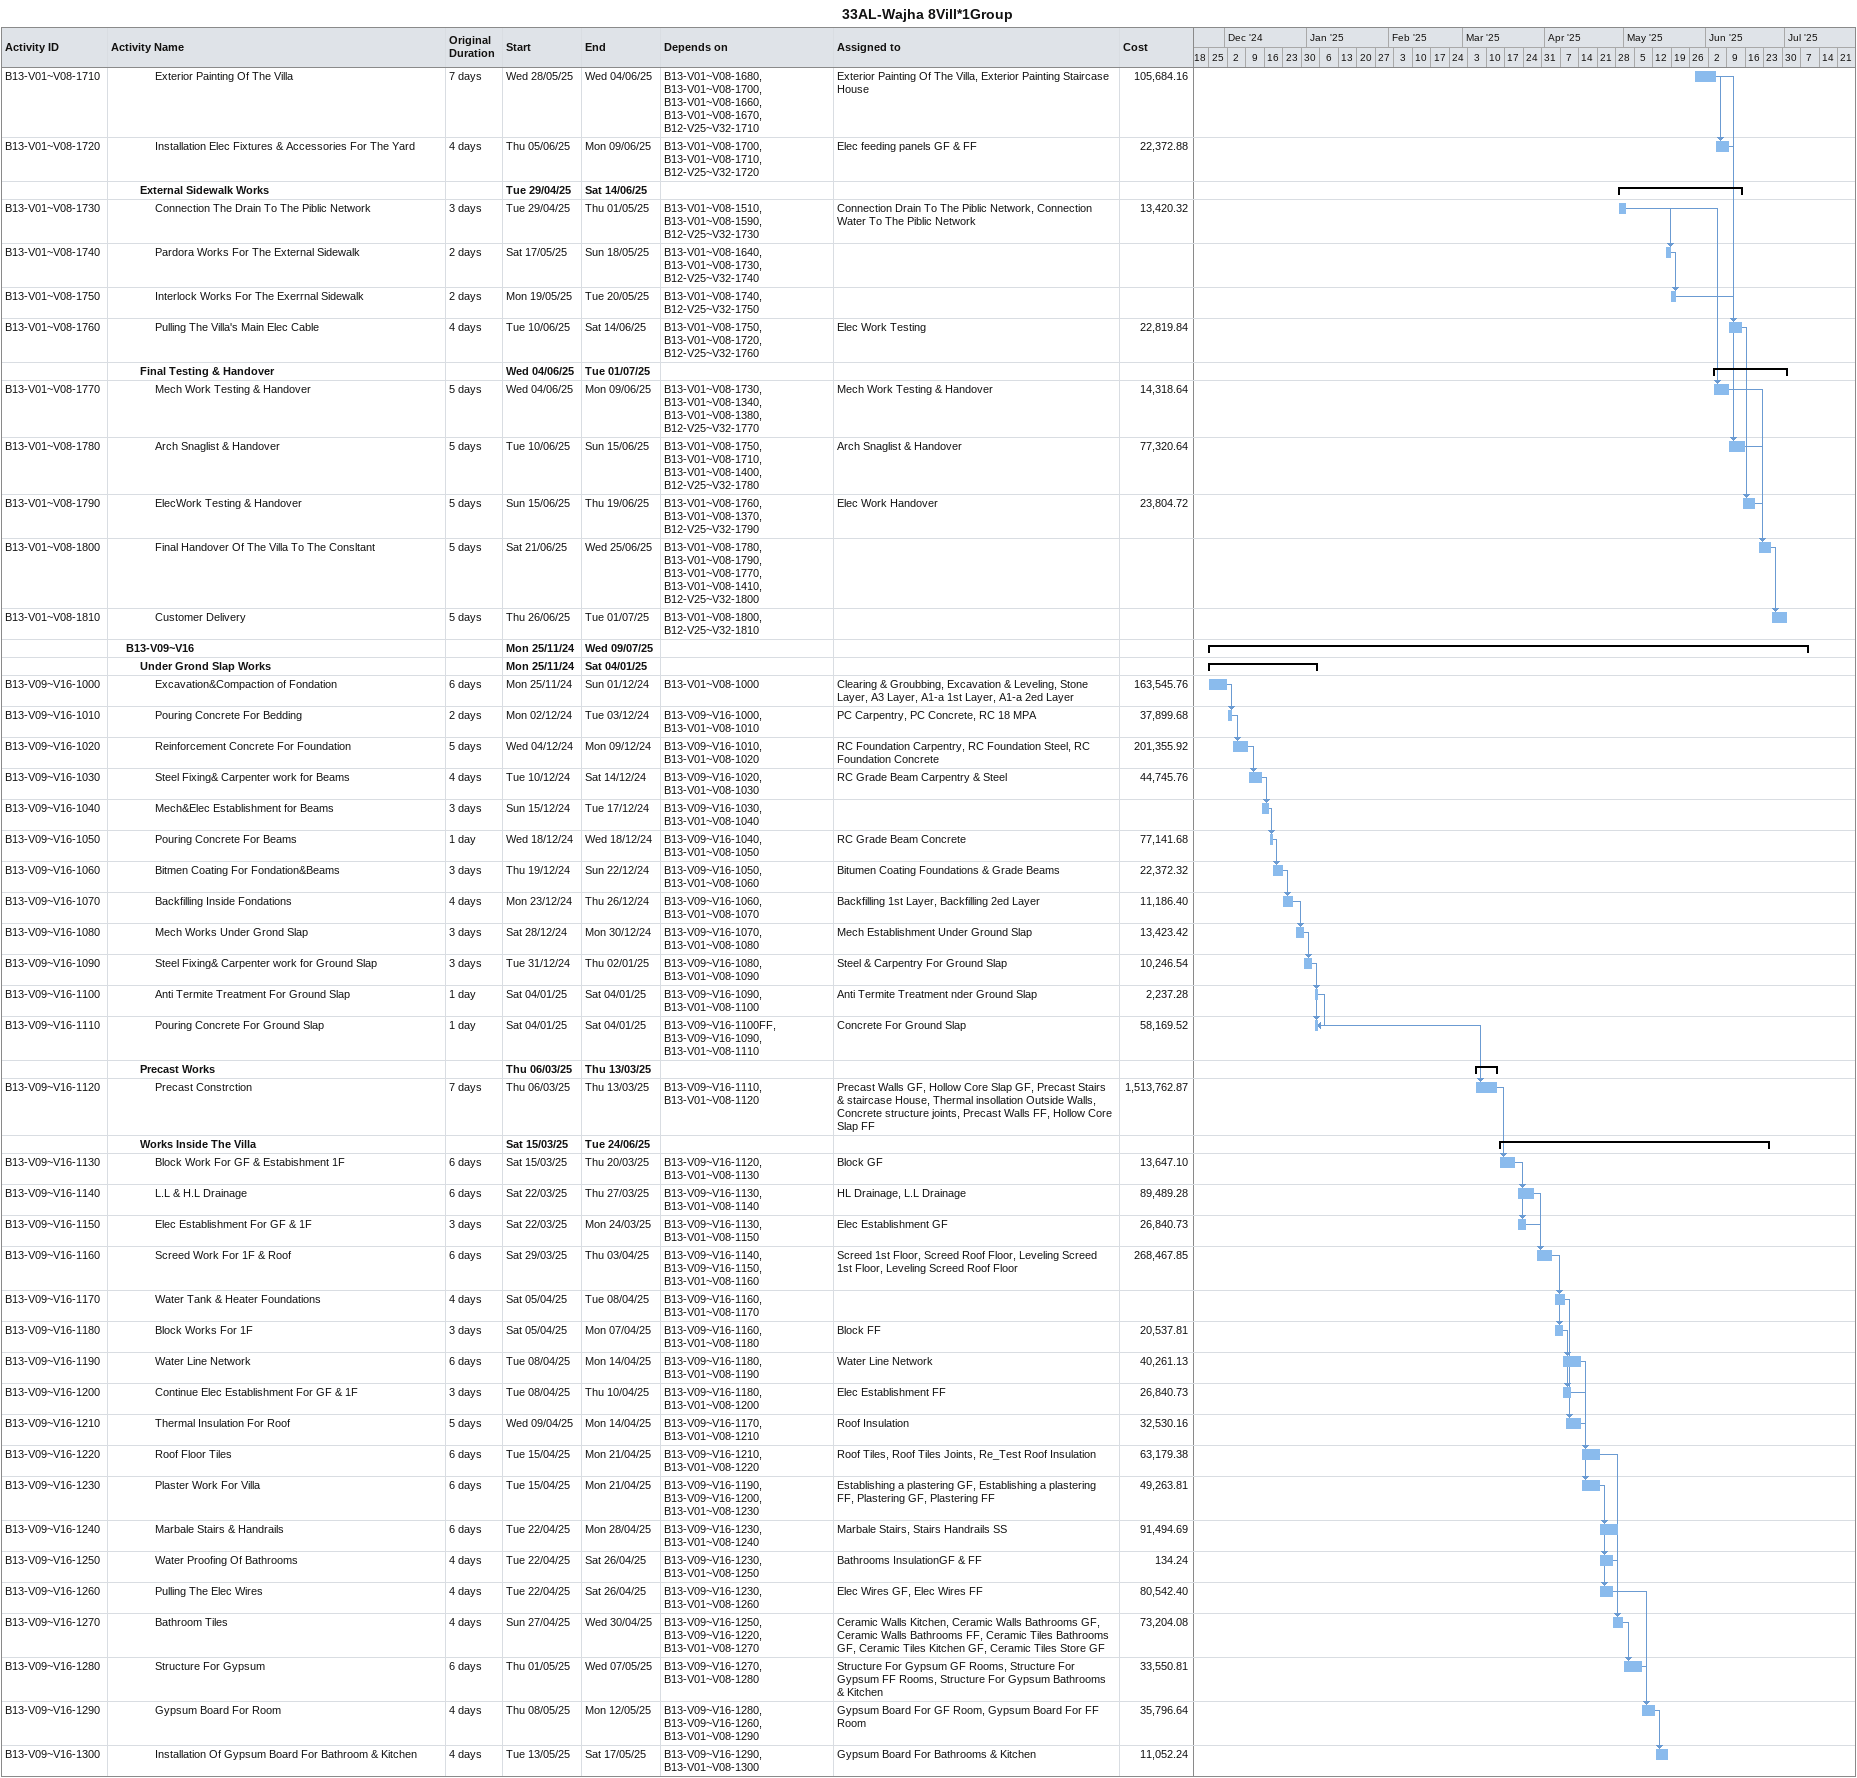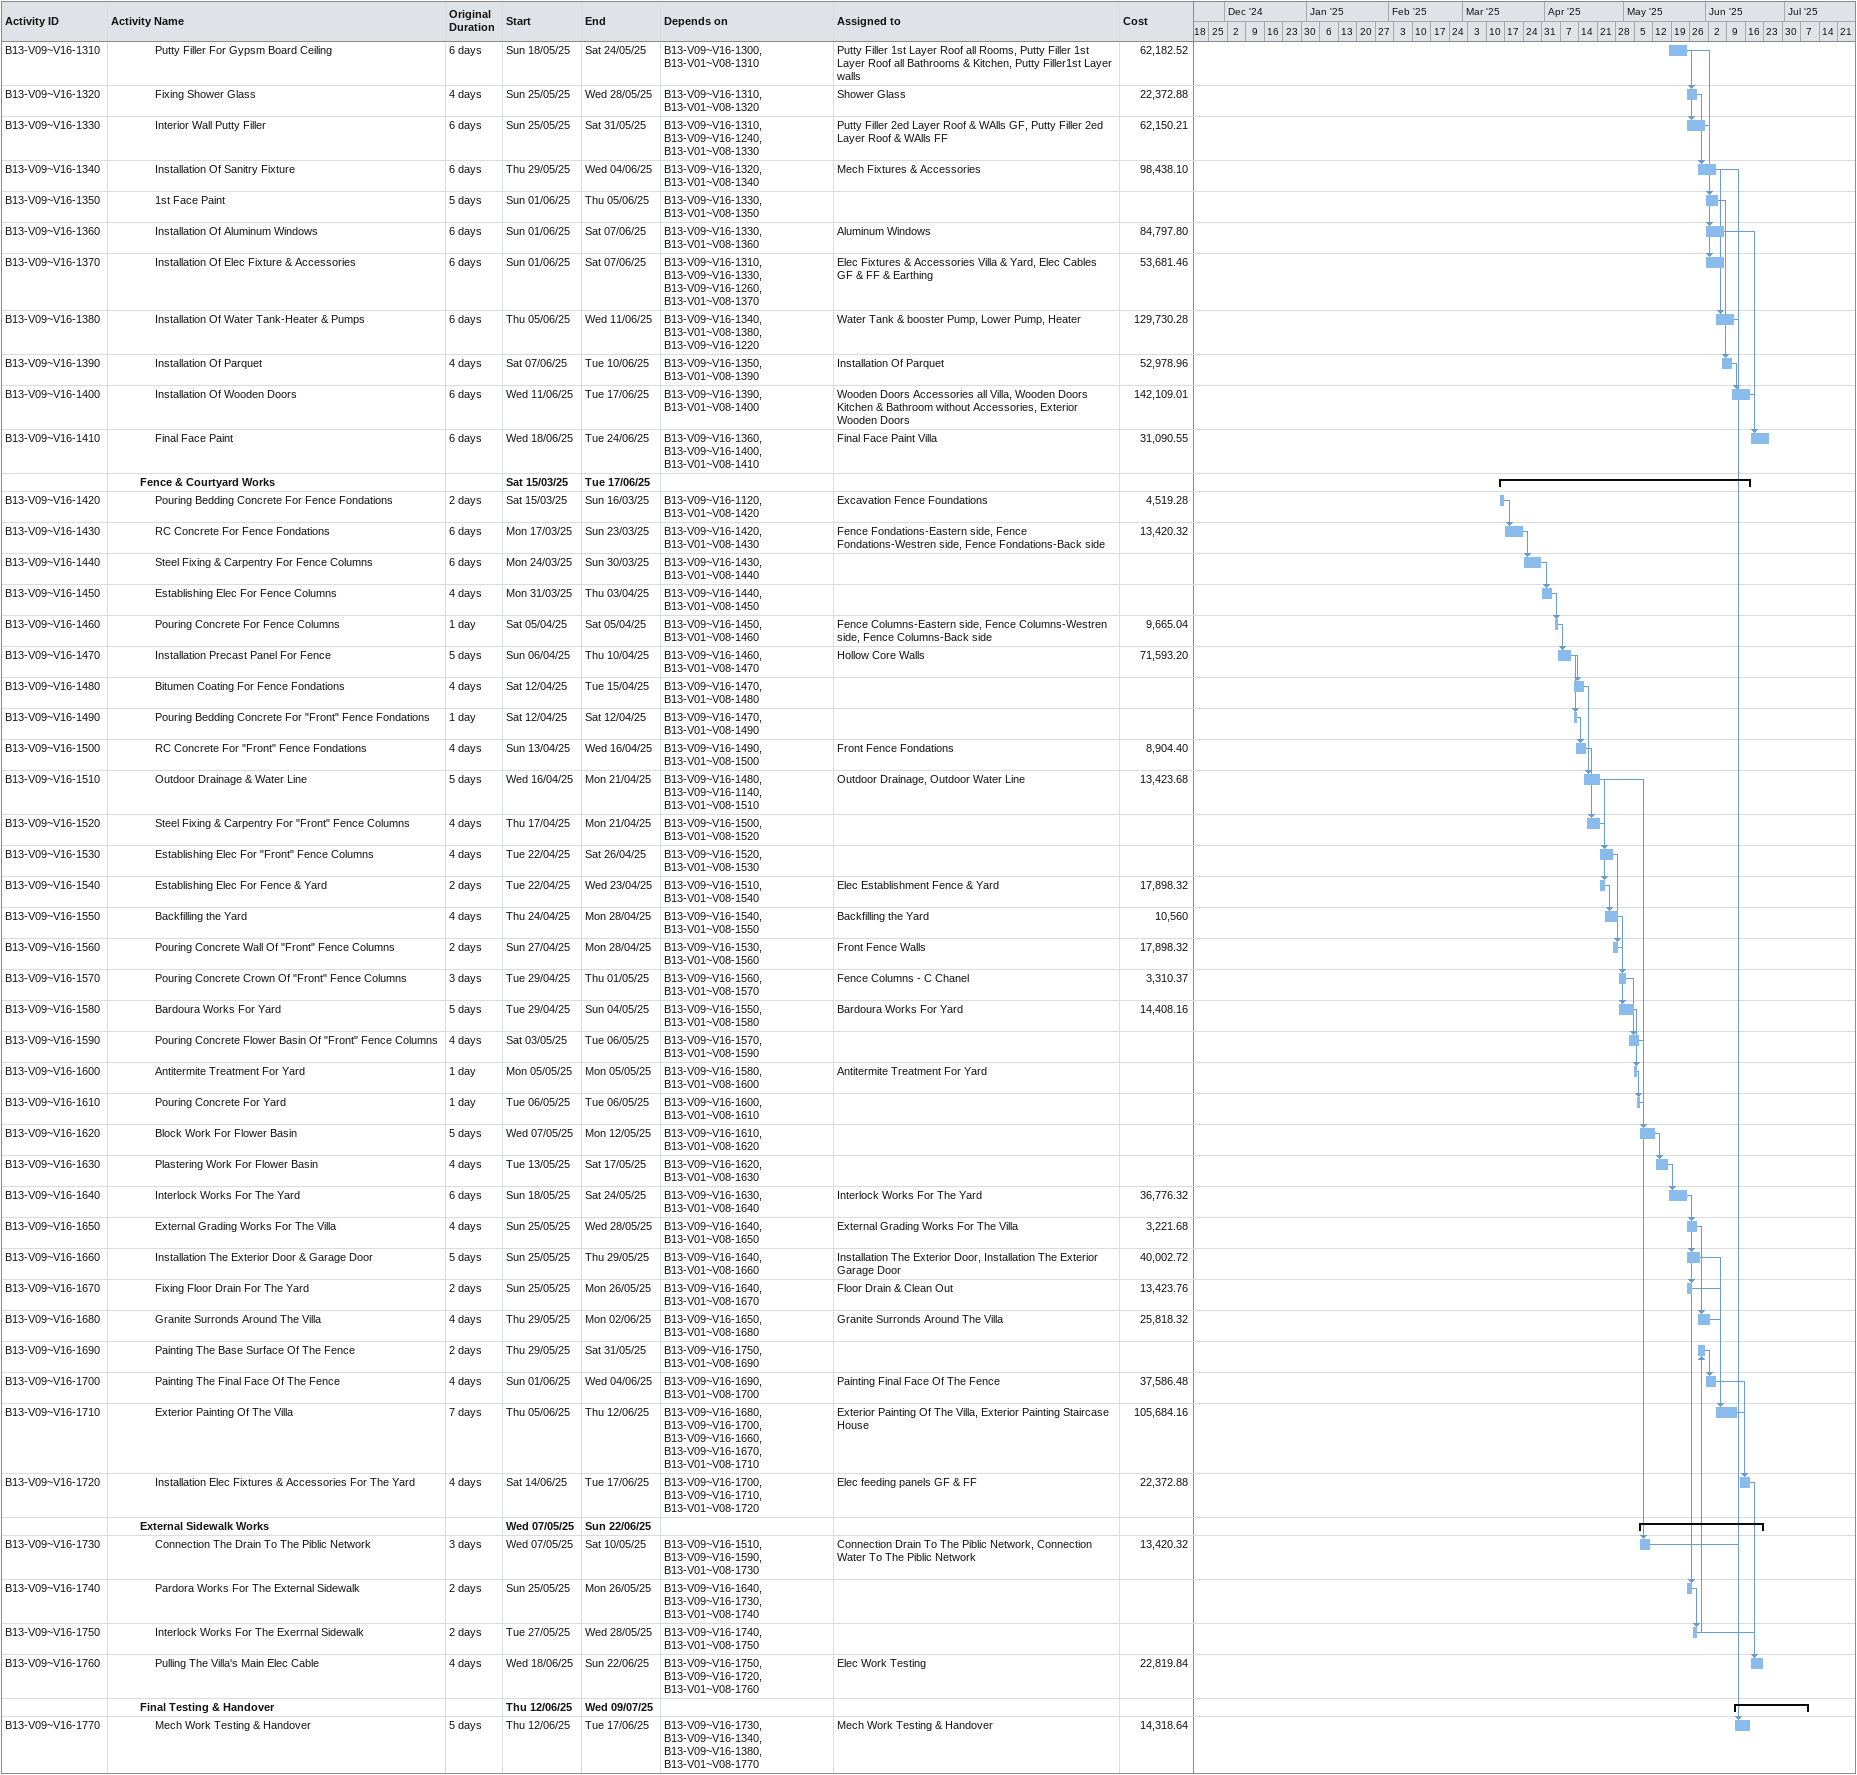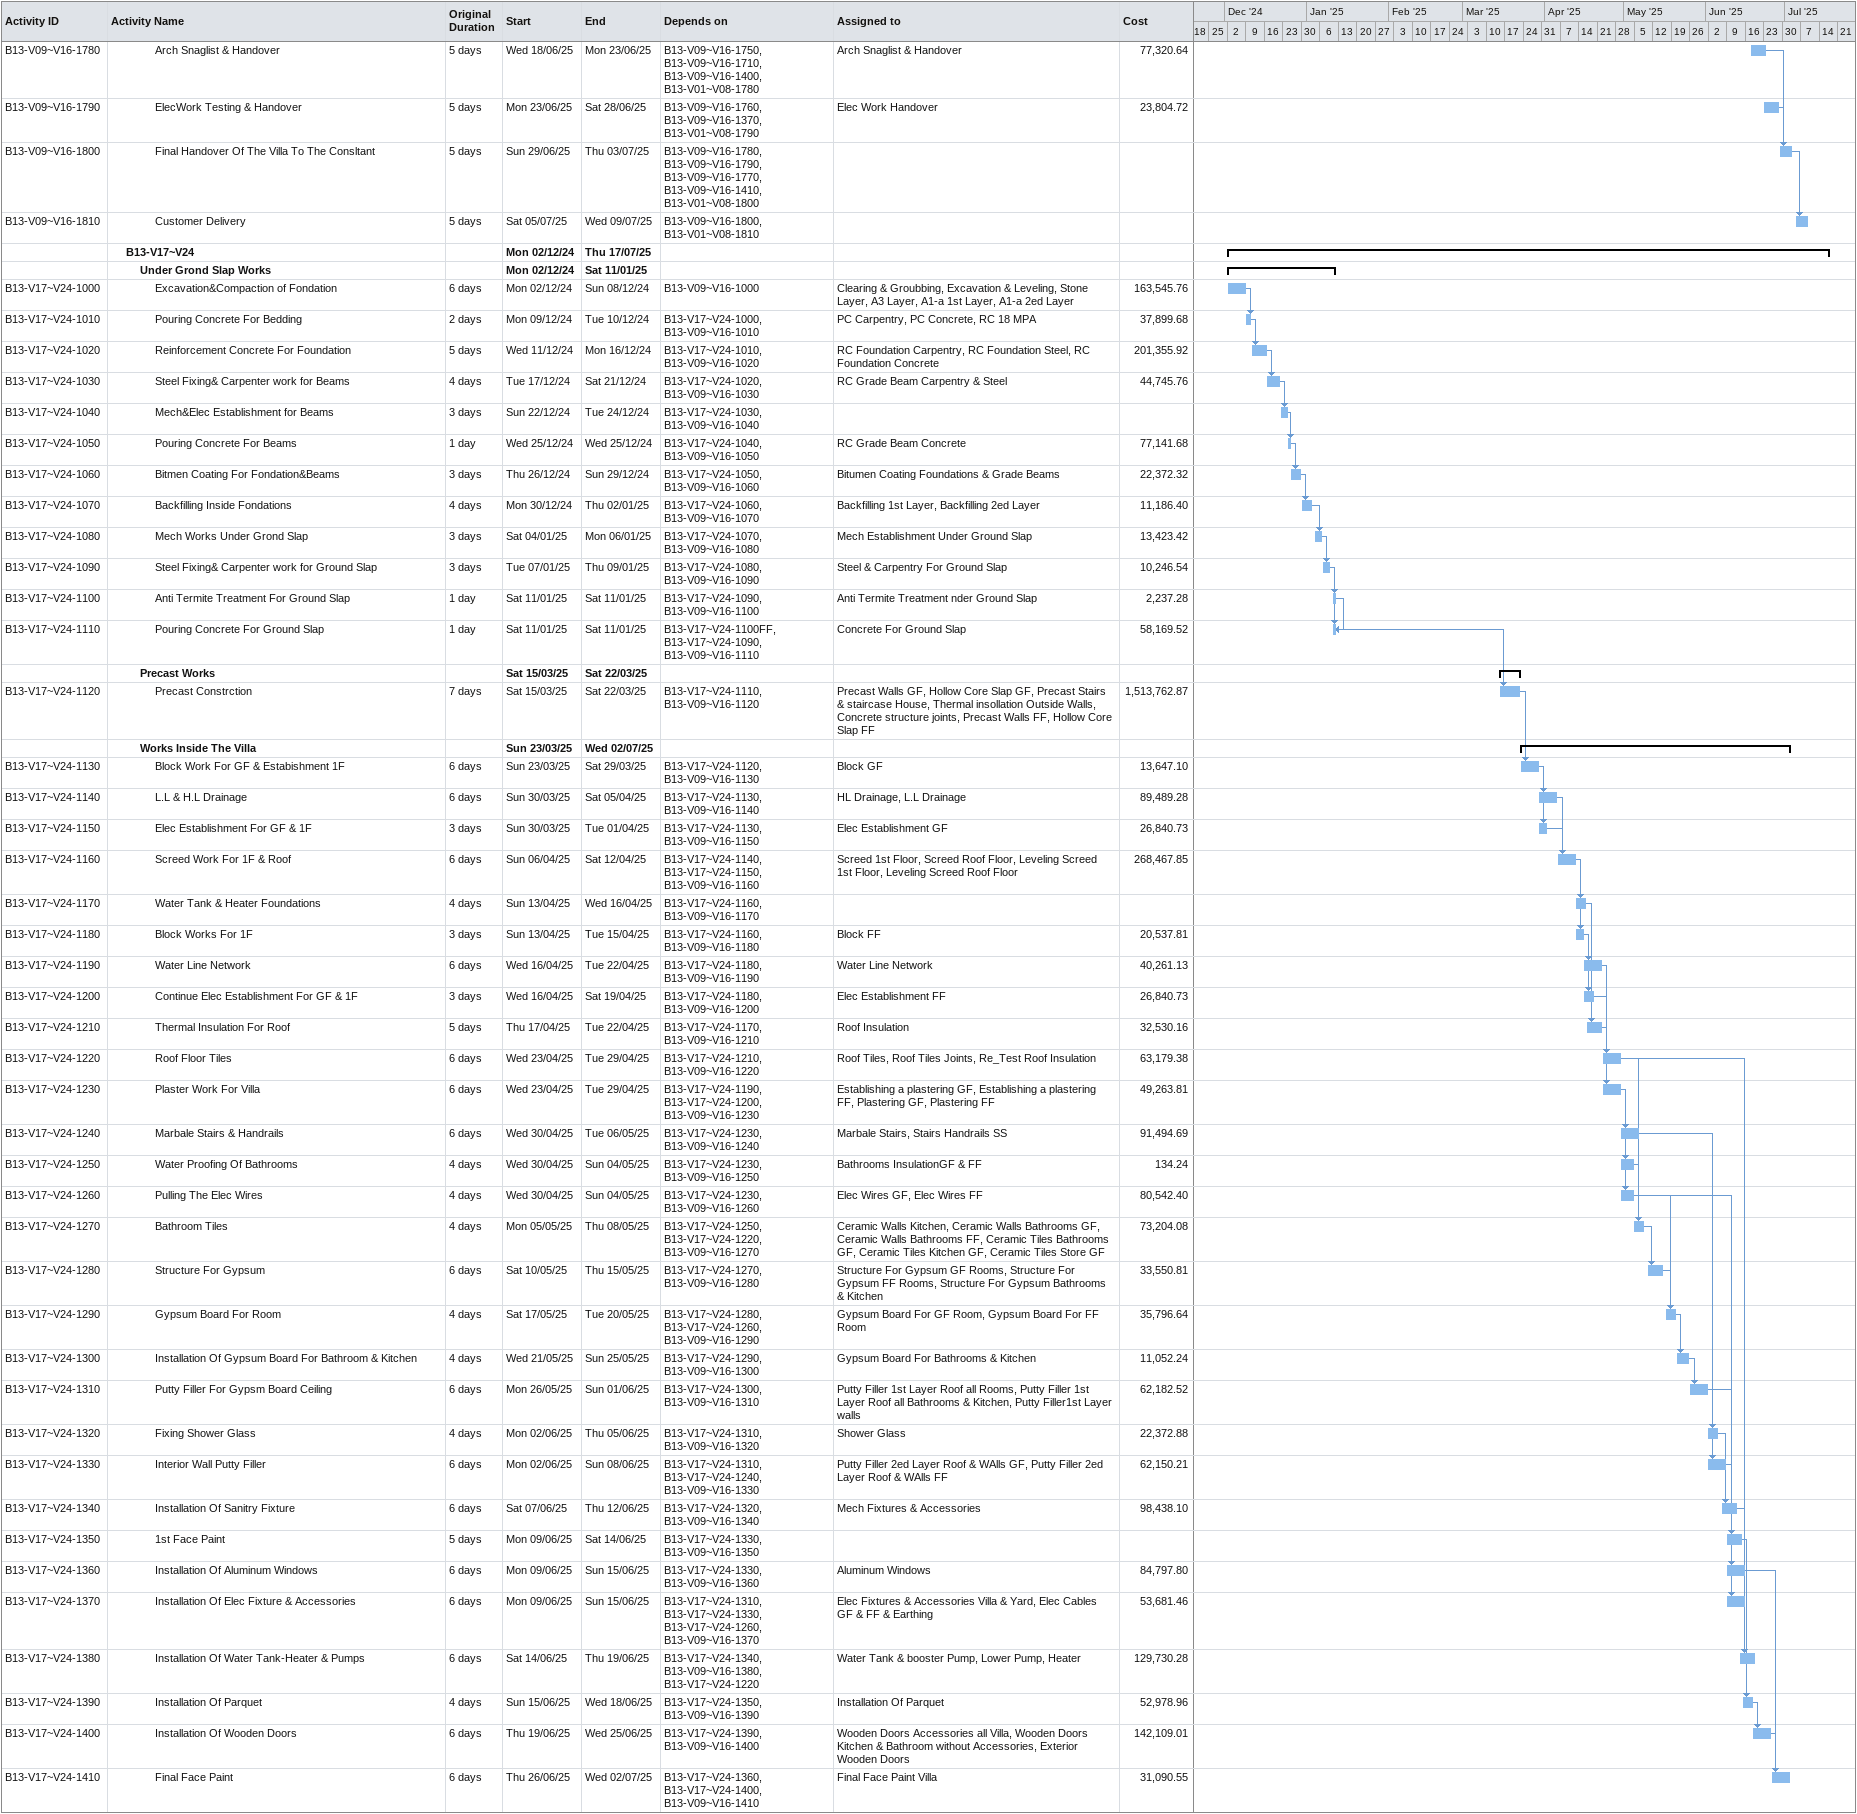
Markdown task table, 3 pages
33AL-Wajha 8Vill*1Group

| ID | Level | Task | Original duration | Start | Finish | Predecessors | Resources | Cost |
|---|---|---|---|---|---|---|---|---|
| B13-V01~V08-1710 | 4 | Exterior Painting Of The Villa | 7d | 2025-05-28 | 2025-06-04 | B13-V01~V08-1680, B13-V01~V08-1700, B13-V01~V08-1660, B13-V01~V08-1670, B12-V25~V32-1710 | Exterior Painting Of The Villa, Exterior Painting Staircase House | 105684.16 |
| B13-V01~V08-1720 | 4 | Installation Elec Fixtures & Accessories For The Yard | 4d | 2025-06-05 | 2025-06-09 | B13-V01~V08-1700, B13-V01~V08-1710, B12-V25~V32-1720 | Elec feeding panels GF & FF | 22372.88 |
|  | 3 | **External Sidewalk Works** |  | 2025-04-29 | 2025-06-14 |  |  |  |
| B13-V01~V08-1730 | 4 | Connection The Drain To The Piblic Network | 3d | 2025-04-29 | 2025-05-01 | B13-V01~V08-1510, B13-V01~V08-1590, B12-V25~V32-1730 | Connection Drain To The Piblic Network, Connection Water To The Piblic Network | 13420.32 |
| B13-V01~V08-1740 | 4 | Pardora Works For The External Sidewalk | 2d | 2025-05-17 | 2025-05-18 | B13-V01~V08-1640, B13-V01~V08-1730, B12-V25~V32-1740 |  |  |
| B13-V01~V08-1750 | 4 | Interlock Works For The Exerrnal Sidewalk | 2d | 2025-05-19 | 2025-05-20 | B13-V01~V08-1740, B12-V25~V32-1750 |  |  |
| B13-V01~V08-1760 | 4 | Pulling The Villa's Main Elec Cable | 4d | 2025-06-10 | 2025-06-14 | B13-V01~V08-1750, B13-V01~V08-1720, B12-V25~V32-1760 | Elec Work Testing | 22819.84 |
|  | 3 | **Final Testing & Handover** |  | 2025-06-04 | 2025-07-01 |  |  |  |
| B13-V01~V08-1770 | 4 | Mech Work Testing & Handover | 5d | 2025-06-04 | 2025-06-09 | B13-V01~V08-1730, B13-V01~V08-1340, B13-V01~V08-1380, B12-V25~V32-1770 | Mech Work Testing & Handover | 14318.64 |
| B13-V01~V08-1780 | 4 | Arch Snaglist & Handover | 5d | 2025-06-10 | 2025-06-15 | B13-V01~V08-1750, B13-V01~V08-1710, B13-V01~V08-1400, B12-V25~V32-1780 | Arch Snaglist & Handover | 77320.64 |
| B13-V01~V08-1790 | 4 | ElecWork Testing & Handover | 5d | 2025-06-15 | 2025-06-19 | B13-V01~V08-1760, B13-V01~V08-1370, B12-V25~V32-1790 | Elec Work Handover | 23804.72 |
| B13-V01~V08-1800 | 4 | Final Handover Of The Villa To The Consltant | 5d | 2025-06-21 | 2025-06-25 | B13-V01~V08-1780, B13-V01~V08-1790, B13-V01~V08-1770, B13-V01~V08-1410, B12-V25~V32-1800 |  |  |
| B13-V01~V08-1810 | 4 | Customer Delivery | 5d | 2025-06-26 | 2025-07-01 | B13-V01~V08-1800, B12-V25~V32-1810 |  |  |
|  | 2 | **B13-V09~V16** |  | 2024-11-25 | 2025-07-09 |  |  |  |
|  | 3 | **Under Grond Slap Works** |  | 2024-11-25 | 2025-01-04 |  |  |  |
| B13-V09~V16-1000 | 4 | Excavation&Compaction of Fondation | 6d | 2024-11-25 | 2024-12-01 | B13-V01~V08-1000 | Clearing & Groubbing, Excavation & Leveling, Stone Layer, A3 Layer, A1-a 1st Layer, A1-a 2ed Layer | 163545.76 |
| B13-V09~V16-1010 | 4 | Pouring Concrete For Bedding | 2d | 2024-12-02 | 2024-12-03 | B13-V09~V16-1000, B13-V01~V08-1010 | PC Carpentry, PC Concrete, RC 18 MPA | 37899.68 |
| B13-V09~V16-1020 | 4 | Reinforcement Concrete For Foundation | 5d | 2024-12-04 | 2024-12-09 | B13-V09~V16-1010, B13-V01~V08-1020 | RC Foundation Carpentry, RC Foundation Steel, RC Foundation Concrete | 201355.92 |
| B13-V09~V16-1030 | 4 | Steel Fixing& Carpenter work for Beams | 4d | 2024-12-10 | 2024-12-14 | B13-V09~V16-1020, B13-V01~V08-1030 | RC Grade Beam Carpentry & Steel | 44745.76 |
| B13-V09~V16-1040 | 4 | Mech&Elec Establishment for Beams | 3d | 2024-12-15 | 2024-12-17 | B13-V09~V16-1030, B13-V01~V08-1040 |  |  |
| B13-V09~V16-1050 | 4 | Pouring Concrete For Beams | 1d | 2024-12-18 | 2024-12-18 | B13-V09~V16-1040, B13-V01~V08-1050 | RC Grade Beam Concrete | 77141.68 |
| B13-V09~V16-1060 | 4 | Bitmen Coating For Fondation&Beams | 3d | 2024-12-19 | 2024-12-22 | B13-V09~V16-1050, B13-V01~V08-1060 | Bitumen Coating Foundations & Grade Beams | 22372.32 |
| B13-V09~V16-1070 | 4 | Backfilling Inside Fondations | 4d | 2024-12-23 | 2024-12-26 | B13-V09~V16-1060, B13-V01~V08-1070 | Backfilling 1st Layer, Backfilling 2ed Layer | 11186.40 |
| B13-V09~V16-1080 | 4 | Mech Works Under Grond Slap | 3d | 2024-12-28 | 2024-12-30 | B13-V09~V16-1070, B13-V01~V08-1080 | Mech Establishment Under Ground Slap | 13423.42 |
| B13-V09~V16-1090 | 4 | Steel Fixing& Carpenter work for Ground Slap | 3d | 2024-12-31 | 2025-01-02 | B13-V09~V16-1080, B13-V01~V08-1090 | Steel & Carpentry For Ground Slap | 10246.54 |
| B13-V09~V16-1100 | 4 | Anti Termite Treatment For Ground Slap | 1d | 2025-01-04 | 2025-01-04 | B13-V09~V16-1090, B13-V01~V08-1100 | Anti Termite Treatment nder Ground Slap | 2237.28 |
| B13-V09~V16-1110 | 4 | Pouring Concrete For Ground Slap | 1d | 2025-01-04 | 2025-01-04 | B13-V09~V16-1100FF, B13-V09~V16-1090, B13-V01~V08-1110 | Concrete For Ground Slap | 58169.52 |
|  | 3 | **Precast Works** |  | 2025-03-06 | 2025-03-13 |  |  |  |
| B13-V09~V16-1120 | 4 | Precast Constrction | 7d | 2025-03-06 | 2025-03-13 | B13-V09~V16-1110, B13-V01~V08-1120 | Precast Walls GF, Hollow Core Slap GF, Precast Stairs & staircase House, Thermal insollation Outside Walls, Concrete structure joints, Precast Walls FF, Hollow Core Slap FF | 1513762.87 |
|  | 3 | **Works Inside The Villa** |  | 2025-03-15 | 2025-06-24 |  |  |  |
| B13-V09~V16-1130 | 4 | Block Work For GF & Estabishment 1F | 6d | 2025-03-15 | 2025-03-20 | B13-V09~V16-1120, B13-V01~V08-1130 | Block GF | 13647.10 |
| B13-V09~V16-1140 | 4 | L.L & H.L Drainage | 6d | 2025-03-22 | 2025-03-27 | B13-V09~V16-1130, B13-V01~V08-1140 | HL Drainage, L.L Drainage | 89489.28 |
| B13-V09~V16-1150 | 4 | Elec Establishment For GF & 1F | 3d | 2025-03-22 | 2025-03-24 | B13-V09~V16-1130, B13-V01~V08-1150 | Elec Establishment GF | 26840.73 |
| B13-V09~V16-1160 | 4 | Screed Work For 1F & Roof | 6d | 2025-03-29 | 2025-04-03 | B13-V09~V16-1140, B13-V09~V16-1150, B13-V01~V08-1160 | Screed 1st Floor, Screed Roof Floor, Leveling Screed 1st Floor, Leveling Screed Roof Floor | 268467.85 |
| B13-V09~V16-1170 | 4 | Water Tank & Heater Foundations | 4d | 2025-04-05 | 2025-04-08 | B13-V09~V16-1160, B13-V01~V08-1170 |  |  |
| B13-V09~V16-1180 | 4 | Block Works For 1F | 3d | 2025-04-05 | 2025-04-07 | B13-V09~V16-1160, B13-V01~V08-1180 | Block FF | 20537.81 |
| B13-V09~V16-1190 | 4 | Water Line Network | 6d | 2025-04-08 | 2025-04-14 | B13-V09~V16-1180, B13-V01~V08-1190 | Water Line Network | 40261.13 |
| B13-V09~V16-1200 | 4 | Continue Elec Establishment For GF & 1F | 3d | 2025-04-08 | 2025-04-10 | B13-V09~V16-1180, B13-V01~V08-1200 | Elec Establishment FF | 26840.73 |
| B13-V09~V16-1210 | 4 | Thermal Insulation For Roof | 5d | 2025-04-09 | 2025-04-14 | B13-V09~V16-1170, B13-V01~V08-1210 | Roof Insulation | 32530.16 |
| B13-V09~V16-1220 | 4 | Roof Floor Tiles | 6d | 2025-04-15 | 2025-04-21 | B13-V09~V16-1210, B13-V01~V08-1220 | Roof Tiles, Roof Tiles Joints, Re_Test Roof Insulation | 63179.38 |
| B13-V09~V16-1230 | 4 | Plaster Work For Villa | 6d | 2025-04-15 | 2025-04-21 | B13-V09~V16-1190, B13-V09~V16-1200, B13-V01~V08-1230 | Establishing a plastering GF, Establishing a plastering FF, Plastering GF, Plastering FF | 49263.81 |
| B13-V09~V16-1240 | 4 | Marbale Stairs & Handrails | 6d | 2025-04-22 | 2025-04-28 | B13-V09~V16-1230, B13-V01~V08-1240 | Marbale Stairs, Stairs Handrails SS | 91494.69 |
| B13-V09~V16-1250 | 4 | Water Proofing Of Bathrooms | 4d | 2025-04-22 | 2025-04-26 | B13-V09~V16-1230, B13-V01~V08-1250 | Bathrooms InsulationGF & FF | 134.24 |
| B13-V09~V16-1260 | 4 | Pulling The Elec Wires | 4d | 2025-04-22 | 2025-04-26 | B13-V09~V16-1230, B13-V01~V08-1260 | Elec Wires GF, Elec Wires FF | 80542.40 |
| B13-V09~V16-1270 | 4 | Bathroom Tiles | 4d | 2025-04-27 | 2025-04-30 | B13-V09~V16-1250, B13-V09~V16-1220, B13-V01~V08-1270 | Ceramic Walls Kitchen, Ceramic Walls Bathrooms GF, Ceramic Walls Bathrooms FF, Ceramic Tiles Bathrooms GF, Ceramic Tiles Kitchen GF, Ceramic Tiles Store GF | 73204.08 |
| B13-V09~V16-1280 | 4 | Structure For Gypsum | 6d | 2025-05-01 | 2025-05-07 | B13-V09~V16-1270, B13-V01~V08-1280 | Structure For Gypsum GF Rooms, Structure For Gypsum FF Rooms, Structure For Gypsum Bathrooms & Kitchen | 33550.81 |
| B13-V09~V16-1290 | 4 | Gypsum Board For Room | 4d | 2025-05-08 | 2025-05-12 | B13-V09~V16-1280, B13-V09~V16-1260, B13-V01~V08-1290 | Gypsum Board For GF Room, Gypsum Board For FF Room | 35796.64 |
| B13-V09~V16-1300 | 4 | Installation Of Gypsum Board For Bathroom & Kitchen | 4d | 2025-05-13 | 2025-05-17 | B13-V09~V16-1290, B13-V01~V08-1300 | Gypsum Board For Bathrooms & Kitchen | 11052.24 |
| B13-V09~V16-1310 | 4 | Putty Filler For Gypsm Board Ceiling | 6d | 2025-05-18 | 2025-05-24 | B13-V09~V16-1300, B13-V01~V08-1310 | Putty Filler 1st Layer Roof all Rooms, Putty Filler 1st Layer Roof all Bathrooms & Kitchen, Putty Filler1st Layer walls | 62182.52 |
| B13-V09~V16-1320 | 4 | Fixing Shower Glass | 4d | 2025-05-25 | 2025-05-28 | B13-V09~V16-1310, B13-V01~V08-1320 | Shower Glass | 22372.88 |
| B13-V09~V16-1330 | 4 | Interior Wall Putty Filler | 6d | 2025-05-25 | 2025-05-31 | B13-V09~V16-1310, B13-V09~V16-1240, B13-V01~V08-1330 | Putty Filler 2ed Layer Roof & WAlls GF, Putty Filler 2ed Layer Roof & WAlls FF | 62150.21 |
| B13-V09~V16-1340 | 4 | Installation Of Sanitry Fixture | 6d | 2025-05-29 | 2025-06-04 | B13-V09~V16-1320, B13-V01~V08-1340 | Mech Fixtures & Accessories | 98438.10 |
| B13-V09~V16-1350 | 4 | 1st Face Paint | 5d | 2025-06-01 | 2025-06-05 | B13-V09~V16-1330, B13-V01~V08-1350 |  |  |
| B13-V09~V16-1360 | 4 | Installation Of Aluminum Windows | 6d | 2025-06-01 | 2025-06-07 | B13-V09~V16-1330, B13-V01~V08-1360 | Aluminum Windows | 84797.80 |
| B13-V09~V16-1370 | 4 | Installation Of Elec Fixture & Accessories | 6d | 2025-06-01 | 2025-06-07 | B13-V09~V16-1310, B13-V09~V16-1330, B13-V09~V16-1260, B13-V01~V08-1370 | Elec Fixtures & Accessories Villa & Yard, Elec Cables GF & FF & Earthing | 53681.46 |
| B13-V09~V16-1380 | 4 | Installation Of Water Tank-Heater & Pumps | 6d | 2025-06-05 | 2025-06-11 | B13-V09~V16-1340, B13-V01~V08-1380, B13-V09~V16-1220 | Water Tank & booster Pump, Lower Pump, Heater | 129730.28 |
| B13-V09~V16-1390 | 4 | Installation Of Parquet | 4d | 2025-06-07 | 2025-06-10 | B13-V09~V16-1350, B13-V01~V08-1390 | Installation Of Parquet | 52978.96 |
| B13-V09~V16-1400 | 4 | Installation Of Wooden Doors | 6d | 2025-06-11 | 2025-06-17 | B13-V09~V16-1390, B13-V01~V08-1400 | Wooden Doors Accessories all Villa, Wooden Doors Kitchen & Bathroom without Accessories, Exterior Wooden Doors | 142109.01 |
| B13-V09~V16-1410 | 4 | Final Face Paint | 6d | 2025-06-18 | 2025-06-24 | B13-V09~V16-1360, B13-V09~V16-1400, B13-V01~V08-1410 | Final Face Paint Villa | 31090.55 |
|  | 3 | **Fence & Courtyard Works** |  | 2025-03-15 | 2025-06-17 |  |  |  |
| B13-V09~V16-1420 | 4 | Pouring Bedding Concrete For Fence Fondations | 2d | 2025-03-15 | 2025-03-16 | B13-V09~V16-1120, B13-V01~V08-1420 | Excavation Fence Foundations | 4519.28 |
| B13-V09~V16-1430 | 4 | RC Concrete For Fence Fondations | 6d | 2025-03-17 | 2025-03-23 | B13-V09~V16-1420, B13-V01~V08-1430 | Fence Fondations-Eastern side, Fence Fondations-Westren side, Fence Fondations-Back side | 13420.32 |
| B13-V09~V16-1440 | 4 | Steel Fixing & Carpentry For Fence Columns | 6d | 2025-03-24 | 2025-03-30 | B13-V09~V16-1430, B13-V01~V08-1440 |  |  |
| B13-V09~V16-1450 | 4 | Establishing Elec For Fence Columns | 4d | 2025-03-31 | 2025-04-03 | B13-V09~V16-1440, B13-V01~V08-1450 |  |  |
| B13-V09~V16-1460 | 4 | Pouring Concrete For Fence Columns | 1d | 2025-04-05 | 2025-04-05 | B13-V09~V16-1450, B13-V01~V08-1460 | Fence Columns-Eastern side, Fence Columns-Westren side, Fence Columns-Back side | 9665.04 |
| B13-V09~V16-1470 | 4 | Installation Precast Panel For Fence | 5d | 2025-04-06 | 2025-04-10 | B13-V09~V16-1460, B13-V01~V08-1470 | Hollow Core Walls | 71593.20 |
| B13-V09~V16-1480 | 4 | Bitumen Coating For Fence Fondations | 4d | 2025-04-12 | 2025-04-15 | B13-V09~V16-1470, B13-V01~V08-1480 |  |  |
| B13-V09~V16-1490 | 4 | Pouring Bedding Concrete For "Front" Fence Fondations | 1d | 2025-04-12 | 2025-04-12 | B13-V09~V16-1470, B13-V01~V08-1490 |  |  |
| B13-V09~V16-1500 | 4 | RC Concrete For "Front" Fence Fondations | 4d | 2025-04-13 | 2025-04-16 | B13-V09~V16-1490, B13-V01~V08-1500 | Front Fence Fondations | 8904.40 |
| B13-V09~V16-1510 | 4 | Outdoor Drainage & Water Line | 5d | 2025-04-16 | 2025-04-21 | B13-V09~V16-1480, B13-V09~V16-1140, B13-V01~V08-1510 | Outdoor Drainage, Outdoor Water Line | 13423.68 |
| B13-V09~V16-1520 | 4 | Steel Fixing & Carpentry For "Front" Fence Columns | 4d | 2025-04-17 | 2025-04-21 | B13-V09~V16-1500, B13-V01~V08-1520 |  |  |
| B13-V09~V16-1530 | 4 | Establishing Elec For "Front" Fence Columns | 4d | 2025-04-22 | 2025-04-26 | B13-V09~V16-1520, B13-V01~V08-1530 |  |  |
| B13-V09~V16-1540 | 4 | Establishing Elec For Fence & Yard | 2d | 2025-04-22 | 2025-04-23 | B13-V09~V16-1510, B13-V01~V08-1540 | Elec Establishment Fence & Yard | 17898.32 |
| B13-V09~V16-1550 | 4 | Backfilling the Yard | 4d | 2025-04-24 | 2025-04-28 | B13-V09~V16-1540, B13-V01~V08-1550 | Backfilling the Yard | 10560 |
| B13-V09~V16-1560 | 4 | Pouring Concrete Wall Of "Front" Fence Columns | 2d | 2025-04-27 | 2025-04-28 | B13-V09~V16-1530, B13-V01~V08-1560 | Front Fence Walls | 17898.32 |
| B13-V09~V16-1570 | 4 | Pouring Concrete Crown Of "Front" Fence Columns | 3d | 2025-04-29 | 2025-05-01 | B13-V09~V16-1560, B13-V01~V08-1570 | Fence Columns - C Chanel | 3310.37 |
| B13-V09~V16-1580 | 4 | Bardoura Works For Yard | 5d | 2025-04-29 | 2025-05-04 | B13-V09~V16-1550, B13-V01~V08-1580 | Bardoura Works For Yard | 14408.16 |
| B13-V09~V16-1590 | 4 | Pouring Concrete Flower Basin Of "Front" Fence Columns | 4d | 2025-05-03 | 2025-05-06 | B13-V09~V16-1570, B13-V01~V08-1590 |  |  |
| B13-V09~V16-1600 | 4 | Antitermite Treatment For Yard | 1d | 2025-05-05 | 2025-05-05 | B13-V09~V16-1580, B13-V01~V08-1600 | Antitermite Treatment For Yard |  |
| B13-V09~V16-1610 | 4 | Pouring Concrete For Yard | 1d | 2025-05-06 | 2025-05-06 | B13-V09~V16-1600, B13-V01~V08-1610 |  |  |
| B13-V09~V16-1620 | 4 | Block Work For Flower Basin | 5d | 2025-05-07 | 2025-05-12 | B13-V09~V16-1610, B13-V01~V08-1620 |  |  |
| B13-V09~V16-1630 | 4 | Plastering Work For Flower Basin | 4d | 2025-05-13 | 2025-05-17 | B13-V09~V16-1620, B13-V01~V08-1630 |  |  |
| B13-V09~V16-1640 | 4 | Interlock Works For The Yard | 6d | 2025-05-18 | 2025-05-24 | B13-V09~V16-1630, B13-V01~V08-1640 | Interlock Works For The Yard | 36776.32 |
| B13-V09~V16-1650 | 4 | External Grading Works For The Villa | 4d | 2025-05-25 | 2025-05-28 | B13-V09~V16-1640, B13-V01~V08-1650 | External Grading Works For The Villa | 3221.68 |
| B13-V09~V16-1660 | 4 | Installation The Exterior Door & Garage Door | 5d | 2025-05-25 | 2025-05-29 | B13-V09~V16-1640, B13-V01~V08-1660 | Installation The Exterior Door, Installation The Exterior Garage Door | 40002.72 |
| B13-V09~V16-1670 | 4 | Fixing Floor Drain For The Yard | 2d | 2025-05-25 | 2025-05-26 | B13-V09~V16-1640, B13-V01~V08-1670 | Floor Drain & Clean Out | 13423.76 |
| B13-V09~V16-1680 | 4 | Granite Surronds Around The Villa | 4d | 2025-05-29 | 2025-06-02 | B13-V09~V16-1650, B13-V01~V08-1680 | Granite Surronds Around The Villa | 25818.32 |
| B13-V09~V16-1690 | 4 | Painting The Base Surface Of The Fence | 2d | 2025-05-29 | 2025-05-31 | B13-V09~V16-1750, B13-V01~V08-1690 |  |  |
| B13-V09~V16-1700 | 4 | Painting The Final Face Of The Fence | 4d | 2025-06-01 | 2025-06-04 | B13-V09~V16-1690, B13-V01~V08-1700 | Painting Final Face Of The Fence | 37586.48 |
| B13-V09~V16-1710 | 4 | Exterior Painting Of The Villa | 7d | 2025-06-05 | 2025-06-12 | B13-V09~V16-1680, B13-V09~V16-1700, B13-V09~V16-1660, B13-V09~V16-1670, B13-V01~V08-1710 | Exterior Painting Of The Villa, Exterior Painting Staircase House | 105684.16 |
| B13-V09~V16-1720 | 4 | Installation Elec Fixtures & Accessories For The Yard | 4d | 2025-06-14 | 2025-06-17 | B13-V09~V16-1700, B13-V09~V16-1710, B13-V01~V08-1720 | Elec feeding panels GF & FF | 22372.88 |
|  | 3 | **External Sidewalk Works** |  | 2025-05-07 | 2025-06-22 |  |  |  |
| B13-V09~V16-1730 | 4 | Connection The Drain To The Piblic Network | 3d | 2025-05-07 | 2025-05-10 | B13-V09~V16-1510, B13-V09~V16-1590, B13-V01~V08-1730 | Connection Drain To The Piblic Network, Connection Water To The Piblic Network | 13420.32 |
| B13-V09~V16-1740 | 4 | Pardora Works For The External Sidewalk | 2d | 2025-05-25 | 2025-05-26 | B13-V09~V16-1640, B13-V09~V16-1730, B13-V01~V08-1740 |  |  |
| B13-V09~V16-1750 | 4 | Interlock Works For The Exerrnal Sidewalk | 2d | 2025-05-27 | 2025-05-28 | B13-V09~V16-1740, B13-V01~V08-1750 |  |  |
| B13-V09~V16-1760 | 4 | Pulling The Villa's Main Elec Cable | 4d | 2025-06-18 | 2025-06-22 | B13-V09~V16-1750, B13-V09~V16-1720, B13-V01~V08-1760 | Elec Work Testing | 22819.84 |
|  | 3 | **Final Testing & Handover** |  | 2025-06-12 | 2025-07-09 |  |  |  |
| B13-V09~V16-1770 | 4 | Mech Work Testing & Handover | 5d | 2025-06-12 | 2025-06-17 | B13-V09~V16-1730, B13-V09~V16-1340, B13-V09~V16-1380, B13-V01~V08-1770 | Mech Work Testing & Handover | 14318.64 |
| B13-V09~V16-1780 | 4 | Arch Snaglist & Handover | 5d | 2025-06-18 | 2025-06-23 | B13-V09~V16-1750, B13-V09~V16-1710, B13-V09~V16-1400, B13-V01~V08-1780 | Arch Snaglist & Handover | 77320.64 |
| B13-V09~V16-1790 | 4 | ElecWork Testing & Handover | 5d | 2025-06-23 | 2025-06-28 | B13-V09~V16-1760, B13-V09~V16-1370, B13-V01~V08-1790 | Elec Work Handover | 23804.72 |
| B13-V09~V16-1800 | 4 | Final Handover Of The Villa To The Consltant | 5d | 2025-06-29 | 2025-07-03 | B13-V09~V16-1780, B13-V09~V16-1790, B13-V09~V16-1770, B13-V09~V16-1410, B13-V01~V08-1800 |  |  |
| B13-V09~V16-1810 | 4 | Customer Delivery | 5d | 2025-07-05 | 2025-07-09 | B13-V09~V16-1800, B13-V01~V08-1810 |  |  |
|  | 2 | **B13-V17~V24** |  | 2024-12-02 | 2025-07-17 |  |  |  |
|  | 3 | **Under Grond Slap Works** |  | 2024-12-02 | 2025-01-11 |  |  |  |
| B13-V17~V24-1000 | 4 | Excavation&Compaction of Fondation | 6d | 2024-12-02 | 2024-12-08 | B13-V09~V16-1000 | Clearing & Groubbing, Excavation & Leveling, Stone Layer, A3 Layer, A1-a 1st Layer, A1-a 2ed Layer | 163545.76 |
| B13-V17~V24-1010 | 4 | Pouring Concrete For Bedding | 2d | 2024-12-09 | 2024-12-10 | B13-V17~V24-1000, B13-V09~V16-1010 | PC Carpentry, PC Concrete, RC 18 MPA | 37899.68 |
| B13-V17~V24-1020 | 4 | Reinforcement Concrete For Foundation | 5d | 2024-12-11 | 2024-12-16 | B13-V17~V24-1010, B13-V09~V16-1020 | RC Foundation Carpentry, RC Foundation Steel, RC Foundation Concrete | 201355.92 |
| B13-V17~V24-1030 | 4 | Steel Fixing& Carpenter work for Beams | 4d | 2024-12-17 | 2024-12-21 | B13-V17~V24-1020, B13-V09~V16-1030 | RC Grade Beam Carpentry & Steel | 44745.76 |
| B13-V17~V24-1040 | 4 | Mech&Elec Establishment for Beams | 3d | 2024-12-22 | 2024-12-24 | B13-V17~V24-1030, B13-V09~V16-1040 |  |  |
| B13-V17~V24-1050 | 4 | Pouring Concrete For Beams | 1d | 2024-12-25 | 2024-12-25 | B13-V17~V24-1040, B13-V09~V16-1050 | RC Grade Beam Concrete | 77141.68 |
| B13-V17~V24-1060 | 4 | Bitmen Coating For Fondation&Beams | 3d | 2024-12-26 | 2024-12-29 | B13-V17~V24-1050, B13-V09~V16-1060 | Bitumen Coating Foundations & Grade Beams | 22372.32 |
| B13-V17~V24-1070 | 4 | Backfilling Inside Fondations | 4d | 2024-12-30 | 2025-01-02 | B13-V17~V24-1060, B13-V09~V16-1070 | Backfilling 1st Layer, Backfilling 2ed Layer | 11186.40 |
| B13-V17~V24-1080 | 4 | Mech Works Under Grond Slap | 3d | 2025-01-04 | 2025-01-06 | B13-V17~V24-1070, B13-V09~V16-1080 | Mech Establishment Under Ground Slap | 13423.42 |
| B13-V17~V24-1090 | 4 | Steel Fixing& Carpenter work for Ground Slap | 3d | 2025-01-07 | 2025-01-09 | B13-V17~V24-1080, B13-V09~V16-1090 | Steel & Carpentry For Ground Slap | 10246.54 |
| B13-V17~V24-1100 | 4 | Anti Termite Treatment For Ground Slap | 1d | 2025-01-11 | 2025-01-11 | B13-V17~V24-1090, B13-V09~V16-1100 | Anti Termite Treatment nder Ground Slap | 2237.28 |
| B13-V17~V24-1110 | 4 | Pouring Concrete For Ground Slap | 1d | 2025-01-11 | 2025-01-11 | B13-V17~V24-1100FF, B13-V17~V24-1090, B13-V09~V16-1110 | Concrete For Ground Slap | 58169.52 |
|  | 3 | **Precast Works** |  | 2025-03-15 | 2025-03-22 |  |  |  |
| B13-V17~V24-1120 | 4 | Precast Constrction | 7d | 2025-03-15 | 2025-03-22 | B13-V17~V24-1110, B13-V09~V16-1120 | Precast Walls GF, Hollow Core Slap GF, Precast Stairs & staircase House, Thermal insollation Outside Walls, Concrete structure joints, Precast Walls FF, Hollow Core Slap FF | 1513762.87 |
|  | 3 | **Works Inside The Villa** |  | 2025-03-23 | 2025-07-02 |  |  |  |
| B13-V17~V24-1130 | 4 | Block Work For GF & Estabishment 1F | 6d | 2025-03-23 | 2025-03-29 | B13-V17~V24-1120, B13-V09~V16-1130 | Block GF | 13647.10 |
| B13-V17~V24-1140 | 4 | L.L & H.L Drainage | 6d | 2025-03-30 | 2025-04-05 | B13-V17~V24-1130, B13-V09~V16-1140 | HL Drainage, L.L Drainage | 89489.28 |
| B13-V17~V24-1150 | 4 | Elec Establishment For GF & 1F | 3d | 2025-03-30 | 2025-04-01 | B13-V17~V24-1130, B13-V09~V16-1150 | Elec Establishment GF | 26840.73 |
| B13-V17~V24-1160 | 4 | Screed Work For 1F & Roof | 6d | 2025-04-06 | 2025-04-12 | B13-V17~V24-1140, B13-V17~V24-1150, B13-V09~V16-1160 | Screed 1st Floor, Screed Roof Floor, Leveling Screed 1st Floor, Leveling Screed Roof Floor | 268467.85 |
| B13-V17~V24-1170 | 4 | Water Tank & Heater Foundations | 4d | 2025-04-13 | 2025-04-16 | B13-V17~V24-1160, B13-V09~V16-1170 |  |  |
| B13-V17~V24-1180 | 4 | Block Works For 1F | 3d | 2025-04-13 | 2025-04-15 | B13-V17~V24-1160, B13-V09~V16-1180 | Block FF | 20537.81 |
| B13-V17~V24-1190 | 4 | Water Line Network | 6d | 2025-04-16 | 2025-04-22 | B13-V17~V24-1180, B13-V09~V16-1190 | Water Line Network | 40261.13 |
| B13-V17~V24-1200 | 4 | Continue Elec Establishment For GF & 1F | 3d | 2025-04-16 | 2025-04-19 | B13-V17~V24-1180, B13-V09~V16-1200 | Elec Establishment FF | 26840.73 |
| B13-V17~V24-1210 | 4 | Thermal Insulation For Roof | 5d | 2025-04-17 | 2025-04-22 | B13-V17~V24-1170, B13-V09~V16-1210 | Roof Insulation | 32530.16 |
| B13-V17~V24-1220 | 4 | Roof Floor Tiles | 6d | 2025-04-23 | 2025-04-29 | B13-V17~V24-1210, B13-V09~V16-1220 | Roof Tiles, Roof Tiles Joints, Re_Test Roof Insulation | 63179.38 |
| B13-V17~V24-1230 | 4 | Plaster Work For Villa | 6d | 2025-04-23 | 2025-04-29 | B13-V17~V24-1190, B13-V17~V24-1200, B13-V09~V16-1230 | Establishing a plastering GF, Establishing a plastering FF, Plastering GF, Plastering FF | 49263.81 |
| B13-V17~V24-1240 | 4 | Marbale Stairs & Handrails | 6d | 2025-04-30 | 2025-05-06 | B13-V17~V24-1230, B13-V09~V16-1240 | Marbale Stairs, Stairs Handrails SS | 91494.69 |
| B13-V17~V24-1250 | 4 | Water Proofing Of Bathrooms | 4d | 2025-04-30 | 2025-05-04 | B13-V17~V24-1230, B13-V09~V16-1250 | Bathrooms InsulationGF & FF | 134.24 |
| B13-V17~V24-1260 | 4 | Pulling The Elec Wires | 4d | 2025-04-30 | 2025-05-04 | B13-V17~V24-1230, B13-V09~V16-1260 | Elec Wires GF, Elec Wires FF | 80542.40 |
| B13-V17~V24-1270 | 4 | Bathroom Tiles | 4d | 2025-05-05 | 2025-05-08 | B13-V17~V24-1250, B13-V17~V24-1220, B13-V09~V16-1270 | Ceramic Walls Kitchen, Ceramic Walls Bathrooms GF, Ceramic Walls Bathrooms FF, Ceramic Tiles Bathrooms GF, Ceramic Tiles Kitchen GF, Ceramic Tiles Store GF | 73204.08 |
| B13-V17~V24-1280 | 4 | Structure For Gypsum | 6d | 2025-05-10 | 2025-05-15 | B13-V17~V24-1270, B13-V09~V16-1280 | Structure For Gypsum GF Rooms, Structure For Gypsum FF Rooms, Structure For Gypsum Bathrooms & Kitchen | 33550.81 |
| B13-V17~V24-1290 | 4 | Gypsum Board For Room | 4d | 2025-05-17 | 2025-05-20 | B13-V17~V24-1280, B13-V17~V24-1260, B13-V09~V16-1290 | Gypsum Board For GF Room, Gypsum Board For FF Room | 35796.64 |
| B13-V17~V24-1300 | 4 | Installation Of Gypsum Board For Bathroom & Kitchen | 4d | 2025-05-21 | 2025-05-25 | B13-V17~V24-1290, B13-V09~V16-1300 | Gypsum Board For Bathrooms & Kitchen | 11052.24 |
| B13-V17~V24-1310 | 4 | Putty Filler For Gypsm Board Ceiling | 6d | 2025-05-26 | 2025-06-01 | B13-V17~V24-1300, B13-V09~V16-1310 | Putty Filler 1st Layer Roof all Rooms, Putty Filler 1st Layer Roof all Bathrooms & Kitchen, Putty Filler1st Layer walls | 62182.52 |
| B13-V17~V24-1320 | 4 | Fixing Shower Glass | 4d | 2025-06-02 | 2025-06-05 | B13-V17~V24-1310, B13-V09~V16-1320 | Shower Glass | 22372.88 |
| B13-V17~V24-1330 | 4 | Interior Wall Putty Filler | 6d | 2025-06-02 | 2025-06-08 | B13-V17~V24-1310, B13-V17~V24-1240, B13-V09~V16-1330 | Putty Filler 2ed Layer Roof & WAlls GF, Putty Filler 2ed Layer Roof & WAlls FF | 62150.21 |
| B13-V17~V24-1340 | 4 | Installation Of Sanitry Fixture | 6d | 2025-06-07 | 2025-06-12 | B13-V17~V24-1320, B13-V09~V16-1340 | Mech Fixtures & Accessories | 98438.10 |
| B13-V17~V24-1350 | 4 | 1st Face Paint | 5d | 2025-06-09 | 2025-06-14 | B13-V17~V24-1330, B13-V09~V16-1350 |  |  |
| B13-V17~V24-1360 | 4 | Installation Of Aluminum Windows | 6d | 2025-06-09 | 2025-06-15 | B13-V17~V24-1330, B13-V09~V16-1360 | Aluminum Windows | 84797.80 |
| B13-V17~V24-1370 | 4 | Installation Of Elec Fixture & Accessories | 6d | 2025-06-09 | 2025-06-15 | B13-V17~V24-1310, B13-V17~V24-1330, B13-V17~V24-1260, B13-V09~V16-1370 | Elec Fixtures & Accessories Villa & Yard, Elec Cables GF & FF & Earthing | 53681.46 |
| B13-V17~V24-1380 | 4 | Installation Of Water Tank-Heater & Pumps | 6d | 2025-06-14 | 2025-06-19 | B13-V17~V24-1340, B13-V09~V16-1380, B13-V17~V24-1220 | Water Tank & booster Pump, Lower Pump, Heater | 129730.28 |
| B13-V17~V24-1390 | 4 | Installation Of Parquet | 4d | 2025-06-15 | 2025-06-18 | B13-V17~V24-1350, B13-V09~V16-1390 | Installation Of Parquet | 52978.96 |
| B13-V17~V24-1400 | 4 | Installation Of Wooden Doors | 6d | 2025-06-19 | 2025-06-25 | B13-V17~V24-1390, B13-V09~V16-1400 | Wooden Doors Accessories all Villa, Wooden Doors Kitchen & Bathroom without Accessories, Exterior Wooden Doors | 142109.01 |
| B13-V17~V24-1410 | 4 | Final Face Paint | 6d | 2025-06-26 | 2025-07-02 | B13-V17~V24-1360, B13-V17~V24-1400, B13-V09~V16-1410 | Final Face Paint Villa | 31090.55 |
